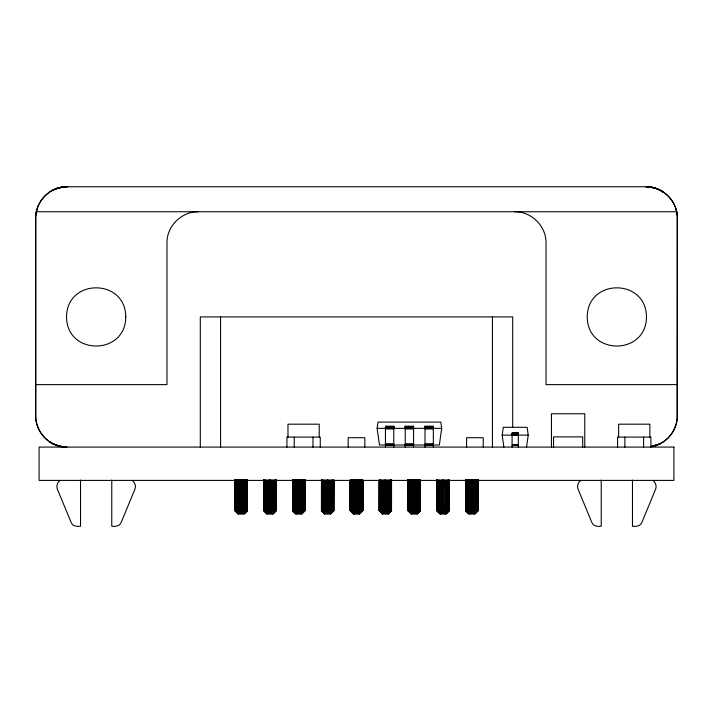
<?xml version="1.0" encoding="UTF-8"?>
<svg xmlns="http://www.w3.org/2000/svg" width="713" height="713" viewBox="0 0 713 713"><rect width="100%" height="100%" fill="white"/><g stroke="black" fill="none" stroke-linecap="round" stroke-linejoin="round"><path stroke-width="1.07" d="M238.017 513.752L234.916 510.624L234.898 479.956L234.871 510.624L237.99 513.752L244.238 513.752L247.358 510.624L247.358 479.956L247.313 510.624L244.211 513.752L247.224 510.624L247.161 479.956M295.708 513.752L292.606 510.624L292.588 479.956L292.562 510.624L295.69 513.752L301.929 513.752L305.048 510.624L305.048 479.956L305.004 510.624L301.902 513.752L304.914 510.624L304.852 479.956L304.914 510.624M350.457 479.956L350.529 510.624L353.514 513.752L350.395 510.624L350.279 479.956L350.261 510.624L353.381 513.752L359.619 513.752L362.739 510.624L362.739 479.956L362.694 510.624L359.602 513.752M407.952 479.956L407.952 510.624L411.098 513.752L408.086 510.624L407.97 479.956L407.952 510.624L411.071 513.752L417.31 513.752L420.438 510.624L420.438 479.956L420.394 510.624L417.292 513.752M478.102 479.956L478.084 510.624L474.983 513.752L468.762 513.752L465.642 510.624L465.642 479.956L465.776 510.624L468.833 513.752L465.687 510.624L465.66 479.956L465.687 510.624L478.129 510.624L478.129 479.956L478.129 510.624L475.01 513.752M234.96 479.956L234.916 510.624L238.062 513.752L235.138 510.624L235.076 479.956M235.138 510.624L235.228 479.956M247.224 510.624L247.153 479.956M292.651 479.956L292.606 510.624L295.752 513.752L292.829 510.624L292.767 479.956M292.829 510.624L292.918 479.956M350.341 479.956L350.306 510.624L353.398 513.752M350.395 510.624L350.44 487.621M350.529 510.624L350.609 479.956M362.391 479.956L362.471 510.624L359.486 513.752L362.605 510.624L362.543 479.956M408.041 479.956L407.996 510.624L420.438 510.624L420.412 479.956M408.086 510.624L408.148 479.956L408.219 510.624L411.205 513.752M408.219 510.624L408.299 479.956M420.349 479.956L420.394 510.624L417.248 513.752L420.171 510.624L420.233 479.956M465.776 510.624L465.839 479.956M468.896 513.752L465.91 510.624L465.999 479.956M478.04 479.956L478.084 510.624L474.938 513.752L477.862 510.624L477.924 479.956M238.329 513.752L235.54 510.624L235.664 479.956M243.623 513.752L246.137 510.624L246.279 479.956M243.908 513.752L246.698 510.624L246.796 479.956M296.02 513.752L293.23 510.624L293.355 479.956M301.323 513.752L303.827 510.624L303.979 479.956M301.599 513.752L304.389 510.624L304.496 479.956M353.71 513.752L350.921 510.624L351.046 479.956M359.013 513.752L361.527 510.624L361.669 479.956M359.29 513.752L362.079 510.624L362.186 479.956M411.401 513.752L408.611 510.624L408.736 479.956M416.704 513.752L419.217 510.624L419.36 479.956M416.98 513.752L419.77 510.624L419.877 479.956M469.092 513.752L466.302 510.624L466.427 479.956M474.395 513.752L476.908 510.624L477.05 479.956M474.671 513.752L477.46 510.624L477.567 479.956M238.605 513.752L236.092 510.624L236.253 479.956M238.953 513.752L236.787 510.624L236.983 479.956M243.276 513.752L245.441 510.624L245.62 479.956M296.296 513.752L293.783 510.624L293.943 479.956M296.644 513.752L294.487 510.624L294.674 479.956M300.966 513.752L303.132 510.624L303.31 479.956M353.987 513.752L351.473 510.624L351.634 479.956M354.334 513.752L352.177 510.624L352.365 479.956M358.666 513.752L360.823 510.624L361.001 479.956M411.677 513.752L409.173 510.624L409.333 479.956M412.034 513.752L409.868 510.624L410.064 479.956M416.356 513.752L418.513 510.624L418.691 479.956M469.377 513.752L466.863 510.624L467.024 479.956M469.724 513.752L467.559 510.624L467.755 479.956M474.047 513.752L476.213 510.624L476.382 479.956M239.363 513.752L237.616 510.624L237.83 479.956M239.826 513.752L238.543 510.624L238.775 479.956M241.903 513.752L242.687 510.624L242.937 479.956M242.402 513.752L243.686 510.624L243.917 479.956M242.866 513.752L244.612 510.624L244.817 479.956M297.054 513.752L295.307 510.624L295.53 479.956M297.517 513.752L296.234 510.624L296.474 479.956M299.594 513.752L300.378 510.624L300.628 479.956M300.093 513.752L301.385 510.624L301.608 479.956M300.556 513.752L302.303 510.624L302.508 479.956M354.753 513.752L352.997 510.624L353.22 479.956M355.217 513.752L353.924 510.624L354.165 479.956M357.284 513.752L358.078 510.624L358.318 479.956M357.783 513.752L359.076 510.624L359.299 479.956M358.247 513.752L360.003 510.624L360.208 479.956M412.444 513.752L410.697 510.624L410.911 479.956M412.907 513.752L411.615 510.624L411.856 479.956M414.984 513.752L415.768 510.624L416.009 479.956M415.483 513.752L416.766 510.624L416.998 479.956M415.946 513.752L417.693 510.624L417.898 479.956M470.134 513.752L468.388 510.624L468.601 479.956M470.598 513.752L469.314 510.624L469.546 479.956M472.674 513.752L473.459 510.624L473.708 479.956M473.174 513.752L474.457 510.624L474.689 479.956M473.637 513.752L475.384 510.624L475.589 479.956M240.326 513.752L239.541 510.624L239.791 479.956M240.851 513.752L240.842 479.956M241.377 513.752L241.903 479.956M269.683 479.956L269.692 513.752M298.016 513.752L297.232 510.624L297.481 479.956M298.542 513.752L298.533 479.956M299.077 513.752L299.594 479.956M327.383 479.956L327.392 513.752M355.716 513.752L354.922 510.624L355.172 479.956M356.233 513.752L356.224 479.956M356.767 513.752L357.284 479.956M385.073 479.956L385.082 513.752M413.406 513.752L412.622 510.624L412.872 479.956M413.923 513.752L413.914 479.956M414.458 513.752L414.975 479.956M442.764 479.956L442.773 513.752M471.097 513.752L470.313 510.624L470.562 479.956M471.623 513.752L471.614 479.956M472.149 513.752L472.666 479.956M62.379 187.1C78.287 185.656 55.24 187.359 56.184 188.687C44.197 193.054 35.659 205.228 35.757 218L35.757 415.857C35.632 430.019 46.193 443.37 60.061 446.32M270.227 513.752L270.494 479.956M327.918 513.752L328.185 479.956M385.608 513.752L385.876 479.956M443.308 513.752L443.566 479.956M404.966 445.01L379.459 445.01L377.124 428.344L377.997 422.096L440.803 422.096L441.686 428.344L439.342 445.01L405.234 444.992M503.868 447.087L502.193 435.117L503.289 427.301L527.13 427.301L528.226 435.117L526.542 447.087M35.891 215.059L36.862 209.756M270.744 513.752L271.537 510.624L271.537 479.956M328.443 513.752L329.228 510.624L329.228 479.956M386.134 513.752L386.918 510.624L386.918 479.956M443.825 513.752L444.609 510.624L444.609 479.956M271.252 513.752L272.535 510.624L272.535 479.956M328.943 513.752L330.226 510.624L330.226 479.956M386.633 513.752L387.917 510.624L387.917 479.956M444.324 513.752L445.616 510.624L445.616 479.956M271.706 513.752L273.462 510.624L273.462 479.956M329.406 513.752L331.153 510.624L331.153 479.956M387.097 513.752L388.843 510.624L388.843 479.956M444.787 513.752L446.534 510.624L446.534 479.956M272.125 513.752L274.282 510.624L274.282 479.956M329.816 513.752L331.973 510.624L331.973 479.956M387.507 513.752L389.672 510.624L389.672 479.956M445.197 513.752L447.363 510.624L447.363 479.956M301.153 513.752L302.321 512.184M358.844 513.752L360.02 512.184M272.473 513.752L274.986 510.624L274.986 479.956M330.164 513.752L332.677 510.624L332.677 479.956M387.854 513.752L390.368 510.624L390.368 479.956M445.554 513.752L448.058 510.624L448.058 479.956M272.624 513.752L275.28 510.624M301.465 513.752L304.13 510.624M330.315 513.752L332.971 510.624M359.156 513.752L361.821 510.624M388.006 513.752L390.002 511.408M416.855 513.752L419.511 510.624M445.696 513.752L447.033 512.184M474.546 513.752L477.202 510.624M272.749 513.752L275.539 510.624L275.539 479.956M330.44 513.752L333.229 510.624L333.229 479.956M388.139 513.752L390.929 510.624L390.929 479.956M445.83 513.752L448.62 510.624L448.62 479.956M244.015 513.752L246.912 510.624M272.856 513.752L275.762 510.624L275.762 479.956M301.706 513.752L304.603 510.624M330.556 513.752L333.452 510.624L333.452 479.956M359.397 513.752L362.302 510.624M388.246 513.752L391.143 510.624L391.143 479.956M417.087 513.752L419.993 510.624M445.937 513.752L448.834 510.624L448.834 479.956M474.787 513.752L477.683 510.624M244.104 513.752L247.09 510.624L247.001 479.956M272.945 513.752L275.94 510.624L275.94 479.956M301.795 513.752L304.781 510.624L304.701 479.956M321.456 479.956L321.411 510.624L324.531 513.752L330.779 513.752L333.853 510.624L333.898 479.956L333.764 510.624L330.707 513.752L333.631 510.624L333.631 479.956M379.147 479.956L379.102 510.624L382.221 513.752L388.469 513.752L391.544 510.624L391.544 479.956M436.793 479.956L436.793 510.624L439.921 513.752L446.16 513.752L449.235 510.624L446.097 513.752L449.012 510.624L449.012 479.956M330.779 513.752L333.898 510.624L321.411 510.624L324.558 513.752M388.469 513.752L391.589 510.624L379.102 510.624L382.248 513.752M446.16 513.752L449.279 510.624L449.145 479.956M60.355 480.321C57.37 482.104 56.051 486.132 57.432 489.332L71.229 522.638C72.637 526.346 77.173 526.666 80.533 526.247L80.533 480.081M581.05 480.321C578.056 482.104 576.737 486.132 578.127 489.332L591.924 522.638C593.332 526.346 597.859 526.666 601.228 526.247L601.228 480.081M53.698 189.729L58.751 187.858L64.054 186.895C48.475 188.036 35.383 202.332 35.65 218L35.65 415.857C35.418 431.213 47.958 445.349 63.216 446.882M660.291 443.691L650.996 446.712C665.746 444.591 677.555 430.786 677.35 415.857L677.35 218C677.715 201.244 662.689 186.351 646.005 186.753C662.689 186.36 677.573 201.342 677.243 218L677.109 418.798L676.138 424.101L674.275 429.164L671.566 433.825L668.099 437.951L663.972 441.418L659.302 444.128L650.621 446.757L659.302 444.128M52.709 190.157L60.792 187.359M652.208 446.498L655.764 445.572M57.236 188.285L66.888 186.753L646.112 186.753C652.466 186.833 658.705 188.883 663.972 192.439L661.7 190.977M650.951 446.703L654.249 445.99L651.067 446.579M650.283 446.801L654.249 445.99M61.38 187.261L64.054 186.895M63.216 186.975L64.437 186.851M62.004 187.136L66.888 186.753M198.214 211.752C181.512 211.431 166.655 226.288 166.967 242.99L166.967 384.619L35.757 384.619M36.39 211.752L676.61 211.752M677.243 384.619L546.033 384.619L546.033 242.99C546.345 226.288 531.488 211.431 514.786 211.752M385.448 426.303L393.781 426.303M405.234 426.303L413.567 426.303M425.019 426.303L433.352 426.303M385.448 426.419L393.781 426.419M405.234 426.419L413.567 426.419M425.019 426.419L433.352 426.419M385.448 426.615L393.781 426.615M405.234 426.615L413.567 426.615M425.019 426.615L433.352 426.615M385.448 426.873L393.781 426.873M405.234 426.873L413.567 426.873M425.019 426.873L433.352 426.873M385.448 427.203L393.781 427.203M405.234 427.203L413.567 427.203M425.019 427.203L433.352 427.203M385.448 427.577L393.781 427.577M405.234 427.577L413.567 427.577M425.019 427.577L433.352 427.577M385.448 428.005L393.781 428.005M405.234 428.005L413.567 428.005M425.019 428.005L433.352 428.005M377.124 428.344L386.027 428.344M392.703 428.344L404.948 428.344M412.738 428.344L424.984 428.344M432.782 428.344L441.686 428.344M385.448 428.468L393.781 428.468M405.234 428.468L413.567 428.468M425.019 428.468L433.352 428.468M385.448 428.95L393.781 428.95M405.234 428.95L413.567 428.95M425.019 428.95L433.352 428.95M518.333 447.087L518.333 433.032L512.086 433.032L512.086 447.087M512.086 433.165L518.333 433.067M512.086 433.326L518.333 433.326M512.086 433.54L518.333 433.54M512.086 433.816L518.333 433.816M512.086 434.128L518.333 434.128M512.086 434.467L518.333 434.467M512.086 434.841L518.333 434.841M502.193 435.117L511.952 435.117M518.458 435.117L528.226 435.117M512.086 435.215L518.333 435.215M385.448 444.11L393.781 444.11M405.234 444.11L413.567 444.11M425.019 444.11L433.352 444.11M385.448 444.27L393.781 444.27M405.234 444.27L413.567 444.27M425.019 444.27L433.352 444.27M385.448 444.422L393.781 444.422M405.234 444.422L413.567 444.422M425.019 444.422L433.352 444.422M385.448 444.564L393.781 444.564M405.234 444.564L413.567 444.564M425.019 444.564L433.352 444.564M385.448 444.698L393.781 444.698M405.234 444.698L413.567 444.698M425.019 444.698L433.352 444.698M385.448 444.805L393.781 444.894M405.234 444.805L413.567 444.894M425.019 444.805L433.352 444.894M247.313 510.624L247.268 479.956L247.358 510.624L234.871 510.624L234.871 479.956M263.721 479.956L263.721 510.624L276.207 510.624L276.207 479.956M305.03 479.956L305.048 510.624L292.562 510.624L292.562 479.956M362.721 479.956L362.739 510.624L350.261 510.624L350.261 479.956M436.926 479.956L436.837 510.624L449.279 510.624M263.721 510.624L266.84 513.752L273.079 513.752L276.207 510.624L273.061 513.752L276.074 510.624L276.074 479.956M66.995 447.104C60.605 447.042 54.322 444.992 49.028 441.418L51.3 442.871M646.112 186.753L653.402 187.617M648.563 186.851L655.764 188.285L664.471 192.724M59.598 446.24L62.004 446.712L52.709 443.691L48.529 441.133M650.283 187.047L654.249 187.858L652.939 187.537M652.645 480.321C655.639 482.113 656.94 486.123 655.568 489.332L641.771 522.638C640.363 526.346 635.827 526.666 632.467 526.247L632.467 480.081M131.95 480.321C134.944 482.113 136.254 486.123 134.873 489.332L121.076 522.638C119.668 526.346 115.141 526.666 111.772 526.247L111.772 480.081M436.837 510.624L439.939 513.752L436.926 510.624M263.855 479.956L263.765 510.624L266.858 513.752M321.545 510.624L324.602 513.752L321.679 510.624L321.545 479.956M263.855 510.624L266.903 513.752L263.988 510.624L263.988 479.956M440.055 513.752L437.06 510.624L437.06 479.956M466.088 510.624L468.985 513.752M440.144 513.752L437.238 510.624L437.238 479.956M408.397 510.624L411.294 513.752M382.444 513.752L379.548 510.624L379.548 479.956M350.698 510.624L353.603 513.752M324.754 513.752L321.857 510.624L321.857 479.956M293.007 510.624L295.913 513.752M267.063 513.752L264.166 510.624L264.166 479.956M235.317 510.624L238.213 513.752M440.251 513.752L437.461 510.624L437.461 479.956M382.56 513.752L379.771 510.624L379.771 479.956M324.861 513.752L322.071 510.624L322.071 479.956M267.17 513.752L264.38 510.624L264.38 479.956M437.72 510.624L440.376 513.752M408.87 510.624L411.535 513.752M380.029 510.624L382.685 513.752M351.179 510.624L353.844 513.752M322.998 511.408L324.994 513.752M293.489 510.624L296.145 513.752M265.967 512.184L267.304 513.752M235.798 510.624L238.454 513.752M440.527 513.752L438.014 510.624L438.014 479.956M382.836 513.752L380.323 510.624L380.323 479.956M325.146 513.752L322.632 510.624L322.632 479.956M267.446 513.752L264.942 510.624L264.942 479.956M410.679 512.184L411.847 513.752M352.98 512.184L354.156 513.752M440.875 513.752L438.718 510.624L438.718 479.956M383.184 513.752L381.027 510.624L381.027 479.956M325.493 513.752L323.328 510.624L323.328 479.956M267.803 513.752L265.637 510.624L265.637 479.956M441.294 513.752L439.538 510.624L439.538 479.956M383.594 513.752L381.847 510.624L381.847 479.956M325.903 513.752L324.157 510.624L324.157 479.956M268.213 513.752L266.466 510.624L266.466 479.956M441.748 513.752L440.465 510.624L440.465 479.956M384.057 513.752L382.774 510.624L382.774 479.956M326.367 513.752L325.083 510.624L325.083 479.956M268.676 513.752L267.384 510.624L267.384 479.956M442.256 513.752L441.463 510.624L441.463 479.956M384.557 513.752L383.772 510.624L383.772 479.956M326.866 513.752L326.082 510.624L326.082 479.956M269.175 513.752L268.391 510.624L268.391 479.956M676.138 209.756L677.109 215.059M475.17 479.956L475.384 510.624M474.225 479.956L474.457 510.624M473.209 479.956L473.459 510.624M472.158 479.956L472.416 510.624M471.097 479.956L471.355 510.624M470.063 479.956L470.313 510.624M469.083 479.956L469.314 510.624M443.317 479.956L443.566 510.624L443.04 513.752L442.506 510.624L442.506 479.956M417.47 479.956L417.693 510.624M416.526 479.956L416.766 510.624M415.519 479.956L415.768 510.624M414.467 479.956L414.725 510.624M413.406 479.956L413.665 510.624M412.372 479.956L412.622 510.624M411.392 479.956L411.615 510.624M385.617 479.956L385.876 510.624L385.35 513.752L384.815 510.624L384.815 479.956M359.78 479.956L360.003 510.624M358.835 479.956L359.076 510.624M357.828 479.956L358.078 510.624M356.776 479.956L357.026 510.624M355.716 479.956L355.974 510.624M354.682 479.956L354.922 510.624M353.701 479.956L353.924 510.624M327.927 479.956L328.185 510.624L327.65 513.752L327.124 510.624L327.124 479.956M302.089 479.956L302.303 510.624M301.144 479.956L301.385 510.624M300.128 479.956L300.378 510.624M299.086 479.956L299.335 510.624M298.025 479.956L298.275 510.624M296.991 479.956L297.232 510.624M296.002 479.956L296.234 510.624M270.236 479.956L270.494 510.624L269.96 513.752L269.434 510.624L269.434 479.956M244.399 479.956L244.612 510.624M243.454 479.956L243.686 510.624M242.438 479.956L242.687 510.624M241.386 479.956L241.645 510.624M240.334 479.956L240.584 510.624M239.292 479.956L239.541 510.624M238.311 479.956L238.543 510.624M476.747 479.956L476.908 510.624M476.017 479.956L476.213 510.624M468.183 479.956L468.388 510.624M467.38 479.956L467.559 510.624M419.057 479.956L419.217 510.624M418.326 479.956L418.513 510.624M410.492 479.956L410.697 510.624M409.69 479.956L409.868 510.624M361.366 479.956L361.527 510.624M360.635 479.956L360.823 510.624M352.792 479.956L352.997 510.624M351.999 479.956L352.177 510.624M303.667 479.956L303.827 510.624M302.936 479.956L303.132 510.624M295.102 479.956L295.307 510.624M294.309 479.956L294.487 510.624M245.976 479.956L246.137 510.624M245.245 479.956L245.441 510.624M237.411 479.956L237.616 510.624M236.618 479.956L236.787 510.624M477.336 479.956L477.46 510.624M466.721 479.956L466.863 510.624M419.645 479.956L419.77 510.624M409.021 479.956L409.173 510.624M361.954 479.956L362.079 510.624M351.331 479.956L351.473 510.624M304.264 479.956L304.389 510.624M293.64 479.956L293.783 510.624M246.573 479.956L246.698 510.624M235.95 479.956L236.092 510.624M477.772 479.956L477.862 510.624M466.204 479.956L466.302 510.624M465.847 479.956L465.91 510.624M420.082 479.956L420.171 510.624M408.504 479.956L408.611 510.624M362.56 487.621L362.605 510.624M350.814 479.956L350.921 510.624M293.123 479.956L293.23 510.624M235.433 479.956L235.54 510.624M362.659 479.956L362.694 510.624M304.959 479.956L305.004 510.624M650.898 447.087L650.898 437.096L617.574 437.096L617.574 447.087M649.855 437.096L649.855 424.182L618.617 424.182L618.617 437.096M643.607 437.096L643.607 447.087M624.864 437.096L624.864 447.087M584.767 447.087L584.767 413.763L551.443 413.763L551.443 447.087M582.69 447.087L582.69 436.882L553.529 436.882L553.529 447.087M512.709 427.078L512.709 316.929L200.291 316.929L200.291 447.104M492.416 316.929L492.416 447.078M483.236 447.087L483.236 437.72L466.578 437.72L466.578 447.087M471.881 479.956L471.881 513.752M433.352 426.258L433.352 447.087M425.019 426.258L425.019 447.087M414.191 479.956L414.191 513.752M413.567 426.258L413.567 447.087M405.234 426.258L405.234 447.087M393.781 426.258L393.781 447.087M391.455 479.956L391.455 510.624L388.398 513.752L391.321 510.624L391.321 479.956M385.448 426.258L385.448 447.087M379.369 479.956L379.369 510.624L382.355 513.752L379.236 510.624L379.236 479.956M364.833 447.087L364.833 437.72L348.167 437.72L348.167 447.087M356.5 479.956L356.5 513.752M320.262 447.087L320.262 437.096L286.938 437.096L286.938 447.087M319.219 437.096L319.219 424.182L287.981 424.182L287.981 437.096M312.971 437.096L312.971 447.087M298.809 479.956L298.809 513.752M294.228 437.096L294.228 447.087M241.119 479.956L241.119 513.752M220.584 316.929L220.584 447.078M125.782 316.929C125.586 355.707 66.728 355.716 66.523 316.929C66.728 278.132 125.586 278.15 125.782 316.929M646.477 316.929C646.281 355.707 587.414 355.716 587.218 316.929C587.414 278.132 646.281 278.15 646.477 316.929M518.333 444.921L512.086 444.903L518.333 444.983M673.91 447.087L39.09 447.087L39.09 480.41L673.91 480.41L673.91 447.087M62.717 446.801L58.751 445.99L62.717 446.801"/></g></svg>
